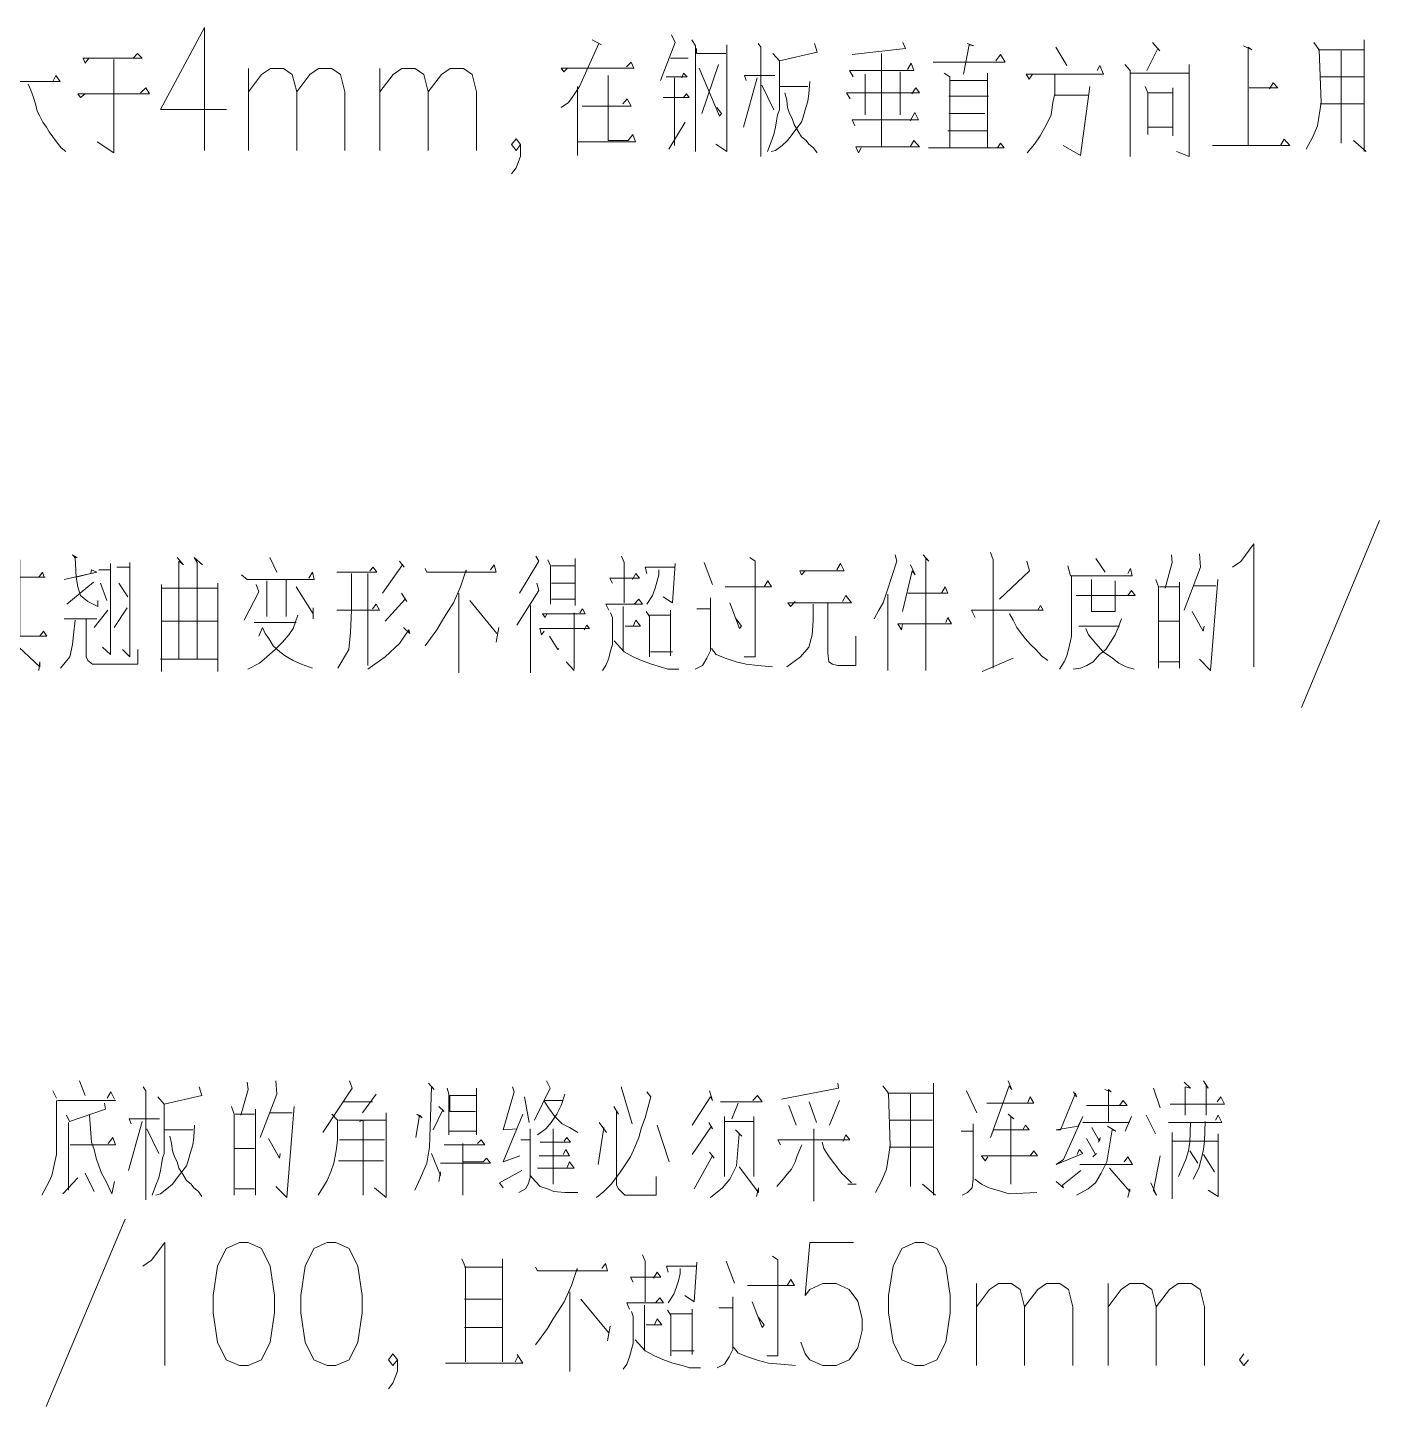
# Model space of a CAD drawing. Header units: millimetres. Extents: x 0 to 829, y 0 to 570.
# Drawn here: x 693.19 to 735.44, y 212.49 to 255.58 of the extents above; entities that cross this region are included whole.
import ezdxf

# ---------------------------------------------------------------- set-up
doc = ezdxf.new("R2010")
doc.units = ezdxf.units.MM

msp = doc.modelspace()

# ---------------------------------------------------------------- linework, layer by layer
at = {"color": 0, "lineweight": 0}
for points in [[(698.725778, 255.580444), (697.353472, 253.022806), (699.410167, 253.022806)], [(698.725778, 255.580444), (698.725778, 251.742222)], [(710.843694, 255.195917), (711.132972, 255.044222), (711.044778, 255.083028), (710.441528, 253.738944), (710.212222, 253.393222), (710.095806, 253.238), (709.8665, 253.086306)], [(713.320194, 255.351139), (713.436611, 255.118306), (712.974472, 253.929444)], [(713.955194, 255.195917), (714.068083, 255.005417), (714.068083, 251.703417)], [(733.530833, 254.889), (734.970167, 254.889), (734.970167, 255.195917), (734.970167, 251.703417), (734.970167, 253.199194), (733.590806, 253.199194), (734.2505, 253.199194), (734.2505, 251.971528), (734.2505, 254.850194), (734.2505, 254.045861), (733.590806, 254.045861), (734.941944, 254.045861)], [(695.106278, 254.620889), (694.993389, 254.465667), (694.933417, 254.620889), (696.778444, 254.620889), (696.633806, 254.772583), (696.489167, 254.620889)], [(714.096306, 254.927806), (714.096306, 254.772583), (715.020583, 254.772583)], [(715.048806, 255.044222), (715.048806, 251.703417), (714.703083, 251.932722)], [(716.026, 255.083028), (716.114194, 254.966611), (716.114194, 251.548194)], [(717.782833, 255.083028), (717.871028, 254.811389), (716.689222, 254.543278), (716.488139, 254.772583)], [(720.548611, 255.118306), (720.633278, 254.927806), (718.964639, 254.737306)], [(719.885389, 254.772583), (719.885389, 251.855111)], [(721.497583, 254.504472), (723.744778, 254.504472), (723.600139, 254.737306), (723.4555, 254.543278)], [(722.562972, 255.083028), (722.764056, 255.005417), (722.619417, 255.044222), (722.446556, 254.119944)], [(725.325222, 254.966611), (725.670944, 254.391583)], [(728.348528, 255.118306), (728.581361, 254.850194), (728.521389, 254.927806), (728.175667, 254.236361)], [(731.198972, 255.005417), (731.460028, 254.889), (731.343611, 254.966611), (731.343611, 251.893917), (730.221778, 251.893917), (732.638306, 251.893917), (732.465444, 252.087944), (732.352556, 251.893917)], [(733.389722, 255.118306), (733.562583, 254.889), (733.619028, 253.238), (733.502611, 252.50775), (733.357972, 252.162028), (733.156889, 251.781028)], [(695.885917, 254.582083), (695.885917, 251.664611), (695.367333, 252.010333)], [(700.094556, 251.742222), (700.094556, 254.299861)], [(700.094556, 253.569611), (700.507306, 254.116417), (700.782472, 254.299861), (701.191694, 254.299861), (701.466861, 254.116417), (701.604444, 253.569611), (701.604444, 251.742222)], [(701.604444, 253.569611), (702.013667, 254.116417), (702.288833, 254.299861), (702.701583, 254.299861), (702.973222, 254.116417), (703.110806, 253.569611), (703.110806, 251.742222)], [(704.207944, 251.742222), (704.207944, 254.299861)], [(704.207944, 253.569611), (704.620694, 254.116417), (704.892333, 254.299861), (705.305083, 254.299861), (705.58025, 254.116417), (705.717833, 253.569611), (705.717833, 251.742222)], [(705.717833, 253.569611), (706.127056, 254.116417), (706.402222, 254.299861), (706.814972, 254.299861), (707.086611, 254.116417), (707.224194, 253.569611), (707.224194, 251.742222)], [(710.067583, 254.313972), (709.951167, 254.197556), (709.8665, 254.313972), (712.138389, 254.313972), (712.053722, 254.504472), (711.909083, 254.352778)], [(713.291972, 254.620889), (713.838778, 254.620889)], [(714.1845, 254.313972), (714.815972, 252.814667), (714.875944, 252.892278), (714.731306, 253.086306)], [(714.78775, 254.430389), (714.269167, 252.892278)], [(716.689222, 254.543278), (716.689222, 253.008694), (716.632778, 252.853472), (716.601028, 252.662972), (716.572806, 252.472472), (716.516361, 252.239639), (716.431694, 252.010333), (716.315278, 251.703417)], [(718.992861, 254.045861), (718.876444, 254.236361), (720.894333, 254.236361), (720.806139, 254.465667), (720.689722, 254.275167)], [(724.605556, 254.119944), (724.492667, 253.96825), (724.404472, 254.119944), (726.824528, 254.119944), (726.708111, 254.391583), (726.623444, 254.236361)], [(727.48775, 254.430389), (727.657083, 254.236361), (727.657083, 251.548194), (727.657083, 254.15875), (729.502111, 254.15875), (729.502111, 254.430389), (729.502111, 251.548194), (729.099944, 251.703417)], [(692.287583, 253.851833), (692.114722, 253.622528), (692.026528, 253.890639), (694.21375, 253.890639), (694.072639, 254.084667), (693.984444, 253.890639)], [(710.385083, 253.738944), (710.385083, 251.587), (710.385083, 252.010333), (712.198361, 252.010333), (712.110167, 252.239639), (711.965528, 252.049139), (711.334056, 252.049139), (711.334056, 254.084667), (711.334056, 253.125111), (710.526194, 253.125111), (712.053722, 253.125111), (711.937306, 253.354417), (711.796194, 253.199194)], [(713.147333, 254.045861), (713.810556, 254.045861), (713.694139, 254.15875), (713.637694, 254.007056)], [(713.408389, 254.007056), (713.408389, 251.893917)], [(715.997778, 254.007056), (715.567389, 252.472472)], [(715.652056, 253.929444), (715.595611, 254.084667), (716.544583, 254.084667)], [(717.638194, 253.890639), (717.609972, 253.506111), (717.58175, 253.276806), (717.493556, 253.008694), (717.437111, 252.779389), (717.380667, 252.624167), (717.236028, 252.433667), (717.091389, 252.239639), (716.94675, 252.049139), (716.773889, 251.893917), (716.572806, 251.742222), (716.431694, 251.703417)], [(719.366806, 254.119944), (719.366806, 252.853472)], [(720.460417, 254.197556), (720.460417, 252.853472)], [(721.843306, 254.15875), (722.016167, 254.045861), (722.016167, 251.819833), (722.016167, 253.929444), (723.194444, 253.929444), (723.194444, 254.15875), (723.194444, 251.819833), (723.194444, 253.432028), (721.987944, 253.432028), (723.226194, 253.432028), (723.138, 253.432028)], [(725.297, 254.119944), (725.297, 253.506111), (725.240556, 253.238), (725.184111, 252.853472), (725.039472, 252.546556), (724.838389, 252.200833), (724.665528, 251.932722), (724.432694, 251.664611)], [(731.371833, 253.700139), (732.264361, 253.700139), (732.12325, 253.851833), (732.006833, 253.661333)], [(693.208333, 253.813028), (693.293, 253.622528), (693.381194, 253.393222), (693.437639, 253.199194), (693.494083, 252.969889), (693.582278, 252.814667), (693.666944, 252.624167), (693.783361, 252.472472), (693.868028, 252.31725), (693.984444, 252.162028), (694.129083, 251.971528), (694.2455, 251.819833), (694.386611, 251.703417)], [(694.993389, 253.506111), (694.84875, 253.393222), (694.760556, 253.506111), (697.00775, 253.506111), (696.891333, 253.700139), (696.718472, 253.544917)], [(713.062667, 253.393222), (713.867, 253.393222), (713.782333, 253.506111), (713.694139, 253.393222)], [(716.142417, 253.77775), (716.516361, 253.008694)], [(716.689222, 253.738944), (717.58175, 253.738944)], [(716.862083, 253.544917), (716.918528, 253.315611), (716.94675, 253.086306), (717.006722, 252.892278), (717.091389, 252.740583), (717.151361, 252.546556), (717.26425, 252.356056), (717.380667, 252.162028), (717.525306, 252.049139), (717.609972, 251.932722), (717.754611, 251.819833), (717.871028, 251.664611)], [(718.904667, 253.354417), (718.791778, 253.544917), (721.067194, 253.544917), (720.950778, 253.700139), (720.834361, 253.506111)], [(725.297, 253.467306), (726.334167, 253.467306)], [(726.390611, 253.738944), (726.104861, 251.587), (725.558056, 251.893917)], [(728.119222, 253.738944), (728.207417, 253.544917), (728.207417, 252.239639), (728.207417, 252.472472), (728.983528, 252.472472), (728.983528, 252.200833), (728.983528, 253.700139), (728.983528, 253.544917), (728.207417, 253.544917)], [(713.235528, 251.781028), (713.750583, 252.624167)], [(719.049306, 252.50775), (718.964639, 252.701778), (721.035444, 252.701778), (720.922556, 252.931083), (720.777917, 252.662972)], [(721.987944, 252.892278), (723.109778, 252.892278)], [(721.959722, 252.356056), (723.194444, 252.356056), (723.194444, 251.819833), (721.352944, 251.819833), (723.713028, 251.819833), (723.600139, 251.971528), (723.511944, 251.819833)], [(708.5965, 251.925667), (708.458917, 251.742222), (708.321333, 251.925667), (708.458917, 252.105583), (708.5965, 251.925667), (708.5965, 251.558778), (708.458917, 251.191889), (708.321333, 251.011972)], [(719.250389, 251.819833), (719.165722, 251.664611), (719.077528, 251.855111), (721.067194, 251.855111), (720.894333, 252.049139), (720.777917, 251.855111)], [(735.030139, 251.703417), (734.627972, 252.049139)], [(735.442889, 240.174639), (733.008722, 234.325583)], [(730.846194, 238.710611), (731.114306, 238.894056), (731.52, 239.440861), (731.52, 235.602639)], [(692.068861, 238.98225), (692.209972, 238.865833), (692.097083, 238.752944), (692.097083, 238.98225), (692.097083, 236.562194), (692.097083, 238.407222), (691.444444, 238.407222), (693.744556, 238.407222), (692.947278, 238.407222), (692.947278, 238.943444), (692.947278, 236.562194), (692.947278, 237.828667), (692.068861, 237.828667), (692.068861, 237.14075), (692.947278, 237.14075), (692.947278, 236.562194), (691.388, 236.562194), (693.801, 236.562194), (693.688111, 236.717417), (693.575222, 236.562194)], [(694.34075, 238.329611), (695.363806, 238.558917), (695.194472, 238.636528), (695.16625, 238.520111), (694.711167, 238.407222), (694.682944, 239.021056), (694.59475, 239.098667), (694.739389, 239.021056), (694.654722, 239.021056), (694.682944, 239.021056), (694.711167, 238.407222), (694.767611, 238.100306), (694.852278, 237.828667), (695.078056, 237.638167), (695.392028, 237.482944), (695.392028, 237.676972)], [(695.42025, 238.636528), (695.790667, 238.636528), (695.790667, 238.827028), (695.790667, 235.987167), (695.533139, 236.216472)], [(695.988222, 238.714139), (696.386861, 238.714139), (696.386861, 238.865833), (696.386861, 235.909556), (696.157556, 236.142389)], [(697.865, 239.021056), (698.062556, 238.788222), (697.921444, 238.904639), (697.921444, 235.835472), (697.353472, 235.835472), (699.142056, 235.835472), (699.142056, 235.450944), (699.142056, 238.213194), (699.142056, 238.0615), (697.381694, 238.0615), (697.381694, 238.174389), (697.381694, 235.450944), (697.381694, 237.024333), (699.142056, 237.024333), (698.489417, 237.024333), (698.489417, 235.835472), (698.489417, 238.865833), (698.40475, 239.021056), (698.65875, 238.788222)], [(700.761306, 239.021056), (700.987083, 238.558917)], [(704.821778, 238.904639), (704.966417, 238.714139), (704.909972, 238.788222), (704.282028, 237.906278)], [(705.619056, 238.675333), (705.6755, 238.558917), (707.8345, 238.558917), (707.778056, 238.788222), (707.665167, 238.636528)], [(709.083333, 239.059861), (709.171528, 238.904639), (708.571806, 237.906278)], [(709.45375, 238.943444), (709.538417, 238.752944), (709.538417, 237.560556)], [(709.566639, 238.752944), (710.307472, 238.752944)], [(710.307472, 238.98225), (710.307472, 237.52175)], [(711.753861, 239.059861), (711.838528, 238.865833), (711.838528, 237.599361)], [(713.429556, 238.827028), (713.344889, 237.599361), (713.062667, 237.793389)], [(714.339722, 238.865833), (714.59725, 238.174389)], [(715.761417, 239.021056), (715.93075, 238.904639), (715.93075, 235.909556), (715.588556, 235.909556)], [(717.493556, 238.597722), (717.380667, 238.481306), (717.324222, 238.597722), (718.714167, 238.597722), (718.601278, 238.827028), (718.488389, 238.636528)], [(720.305194, 239.098667), (720.361639, 238.904639), (720.051194, 237.945083), (719.934778, 237.599361), (719.793667, 237.370056), (719.652556, 237.101944)], [(720.7885, 238.788222), (720.929611, 238.481306), (720.844944, 238.597722), (720.5345, 237.33125)], [(721.187139, 239.098667), (721.356472, 238.904639), (721.271806, 238.98225), (721.271806, 235.48975)], [(723.289694, 239.17275), (723.374361, 238.943444), (723.374361, 235.563833)], [(724.425639, 238.904639), (724.510306, 238.597722), (723.571917, 237.715778)], [(725.702694, 238.752944), (725.787361, 238.446028), (727.720583, 238.446028), (727.664139, 238.675333), (727.579472, 238.520111)], [(726.584639, 238.98225), (726.866861, 238.558917)], [(728.941194, 239.098667), (728.969417, 238.865833), (728.743639, 238.0615)], [(729.823139, 239.133944), (729.851361, 238.714139), (729.339833, 237.370056)], [(693.547, 238.407222), (693.659889, 238.558917), (693.716333, 238.407222)], [(699.879361, 238.481306), (700.052222, 238.329611), (702.154778, 238.329611), (702.094806, 238.558917), (701.981917, 238.368417)], [(701.272833, 238.329611), (701.272833, 237.176028)], [(702.863861, 238.558917), (704.112694, 238.558917), (703.999806, 238.714139), (703.886917, 238.597722)], [(703.318944, 238.520111), (703.318944, 237.370056), (703.290722, 236.678611), (703.234278, 236.142389), (702.892083, 235.563833)], [(703.830472, 235.641444), (703.830472, 238.520111)], [(706.896111, 238.558917), (706.896111, 238.636528), (706.726778, 238.100306), (706.501, 237.599361), (706.328139, 237.33125), (706.158806, 237.063139), (705.989472, 236.756222), (705.788389, 236.488111), (705.619056, 236.255278)], [(711.471639, 238.213194), (711.386972, 238.368417), (712.321833, 238.368417), (712.208944, 238.520111), (712.096056, 238.329611)], [(712.551139, 238.520111), (712.494694, 238.714139), (713.401333, 238.714139)], [(712.918028, 238.636528), (712.918028, 238.481306), (712.861583, 238.252), (712.805139, 238.0615), (712.720472, 237.828667), (712.551139, 237.560556)], [(725.815583, 238.446028), (725.815583, 236.562194), (725.787361, 236.4105), (725.730917, 236.142389), (725.674472, 235.948361), (725.589806, 235.757861), (725.448694, 235.525028)], [(726.443528, 238.329611), (726.443528, 237.33125), (727.180833, 237.33125), (727.180833, 238.290806)], [(728.457889, 238.329611), (728.542556, 238.100306), (728.542556, 235.563833)], [(730.391111, 238.329611), (730.161806, 235.48975), (729.823139, 235.835472)], [(695.250917, 238.252), (694.425417, 237.560556)], [(695.476694, 238.213194), (695.67425, 237.676972)], [(696.044667, 238.213194), (696.330417, 237.793389)], [(700.334444, 238.174389), (700.419111, 237.945083), (699.964028, 237.063139)], [(700.676639, 238.290806), (700.676639, 237.176028)], [(701.583278, 238.100306), (702.123028, 237.253639)], [(704.88175, 237.906278), (705.051083, 237.638167), (704.994639, 237.715778), (704.370222, 237.024333)], [(706.670333, 237.906278), (706.670333, 235.412139)], [(709.111556, 238.213194), (709.171528, 237.983889), (708.487139, 236.907917)], [(709.566639, 238.213194), (710.307472, 238.213194)], [(714.992361, 238.100306), (716.442278, 238.100306), (716.329389, 238.290806), (716.2165, 238.100306)], [(720.703833, 237.906278), (721.952667, 237.906278), (721.868, 238.100306), (721.755111, 237.906278)], [(725.960222, 237.828667), (727.80525, 237.828667), (727.692361, 237.983889), (727.579472, 237.828667)], [(728.570778, 238.100306), (729.1705, 238.100306)], [(729.198722, 238.252), (729.198722, 235.563833)], [(729.650278, 238.135583), (730.334667, 238.135583)], [(702.863861, 237.370056), (704.197361, 237.370056), (704.084472, 237.560556), (703.971583, 237.408861)], [(707.012528, 237.676972), (707.862722, 236.639806)], [(708.914, 237.52175), (708.914, 235.412139)], [(709.566639, 237.715778), (710.307472, 237.715778)], [(711.35875, 237.370056), (711.270556, 237.560556), (712.410028, 237.560556), (712.293611, 237.715778), (712.1525, 237.560556)], [(711.810306, 237.482944), (711.810306, 236.103583)], [(714.537278, 237.754583), (714.537278, 236.371694), (714.537278, 236.103583), (714.424389, 235.87075), (714.283278, 235.641444), (714.0575, 235.525028)], [(715.137, 237.599361), (715.447444, 236.795028), (715.503889, 236.869111), (715.334556, 237.101944)], [(717.747556, 237.560556), (717.747556, 237.024333), (717.719333, 236.601), (717.606444, 236.216472), (717.352444, 235.909556), (716.925583, 235.602639)], [(717.179583, 237.638167), (717.038472, 237.482944), (716.953806, 237.599361), (718.943472, 237.599361), (718.770611, 237.828667), (718.657722, 237.638167)], [(718.202639, 237.599361), (718.202639, 236.025972), (718.230861, 235.757861), (718.347278, 235.68025), (718.516611, 235.641444), (719.084583, 235.641444), (719.084583, 236.562194)], [(720.079417, 237.867472), (720.079417, 235.48975)], [(722.806389, 237.14075), (722.6935, 237.370056), (724.937167, 237.370056), (724.8525, 237.52175), (724.764306, 237.370056)], [(694.682944, 237.063139), (694.6265, 236.601), (694.59475, 236.294083), (694.510083, 235.909556), (694.227861, 235.563833)], [(694.34075, 237.101944), (695.363806, 237.101944), (695.021611, 237.101944), (695.021611, 235.909556), (695.078056, 235.796667), (695.222694, 235.68025), (696.640861, 235.68025), (696.640861, 236.142389)], [(695.279139, 236.830306), (695.706, 237.370056)], [(695.903556, 236.830306), (696.302194, 237.447667)], [(701.64325, 237.214833), (701.498611, 236.795028), (701.3575, 236.601), (701.159944, 236.371694), (700.930639, 236.142389), (700.676639, 235.909556), (700.447333, 235.719056), (700.080444, 235.525028)], [(702.123028, 237.447667), (702.123028, 237.101944)], [(709.425528, 237.253639), (709.369083, 237.14075), (709.284417, 237.253639), (710.617917, 237.253639), (710.53325, 237.408861), (710.448583, 237.292444)], [(710.27925, 237.292444), (710.27925, 235.525028)], [(711.415194, 237.292444), (711.471639, 237.14075), (711.471639, 236.4105), (711.471639, 236.294083), (711.415194, 236.103583), (711.35875, 235.87075), (711.270556, 235.641444), (711.157667, 235.48975)], [(711.870278, 236.869111), (712.350056, 236.869111), (712.208944, 237.063139), (712.124278, 236.869111)], [(712.522917, 237.33125), (712.635806, 237.176028), (712.635806, 236.064778)], [(712.635806, 237.214833), (713.288444, 237.214833)], [(713.288444, 237.370056), (713.288444, 235.948361)], [(714.113944, 237.408861), (714.537278, 237.408861)], [(720.5345, 236.946722), (720.506278, 236.756222), (720.389861, 236.946722), (722.065556, 236.946722), (721.952667, 237.14075), (721.896222, 236.985528)], [(723.885889, 237.253639), (723.998778, 237.063139), (724.111667, 236.830306), (724.224556, 236.678611), (724.369194, 236.488111), (724.538528, 236.294083), (724.707861, 236.142389), (724.880722, 235.948361), (725.078278, 235.796667)], [(727.378389, 237.101944), (727.2655, 236.795028), (727.180833, 236.601), (727.039722, 236.371694), (726.895083, 236.142389), (726.697528, 235.987167), (726.499972, 235.757861), (726.298889, 235.641444), (726.101333, 235.563833), (725.872028, 235.525028)], [(728.542556, 237.024333), (729.1705, 237.024333)], [(729.593833, 237.33125), (729.936028, 236.717417), (729.96425, 236.869111)], [(700.278, 236.985528), (701.583278, 236.985528)], [(700.535528, 236.830306), (700.419111, 236.562194)], [(700.535528, 236.830306), (700.620194, 236.639806), (700.733083, 236.488111), (700.874194, 236.255278), (701.075278, 236.064778), (701.244611, 235.948361), (701.498611, 235.796667), (701.756139, 235.68025), (702.094806, 235.563833)], [(704.938194, 236.830306), (705.13575, 236.639806), (705.107528, 236.756222), (704.821778, 236.332889), (704.370222, 235.909556), (703.830472, 235.525028)], [(707.919167, 236.830306), (707.8345, 236.371694)], [(709.340861, 236.717417), (709.256194, 236.601), (709.19975, 236.795028), (710.759028, 236.795028), (710.674361, 236.907917), (710.589694, 236.756222)], [(726.044889, 236.869111), (727.321944, 236.869111)], [(726.270667, 236.795028), (726.355333, 236.601), (726.584639, 236.332889), (726.810417, 236.064778), (727.096167, 235.87075), (727.293722, 235.719056), (727.523028, 235.602639), (727.777028, 235.525028)], [(692.749722, 236.371694), (693.575222, 235.602639), (693.575222, 235.757861), (693.547, 235.48975)], [(709.510194, 236.562194), (709.767722, 236.142389), (709.795944, 236.177667)], [(711.528083, 236.4105), (711.838528, 236.064778), (712.124278, 235.909556), (712.378278, 235.796667), (712.69225, 235.68025), (712.978, 235.602639), (713.203778, 235.525028), (713.545972, 235.525028)], [(714.569028, 236.177667), (714.710139, 235.987167), (714.992361, 235.87075), (715.334556, 235.757861), (715.648528, 235.68025), (716.015417, 235.641444), (716.4705, 235.602639)], [(710.27925, 235.48975), (710.021722, 235.757861)], [(712.635806, 236.064778), (712.635806, 235.909556)], [(712.664028, 236.064778), (713.344889, 236.064778)], [(723.032167, 235.450944), (723.998778, 235.87075)], [(728.570778, 235.757861), (729.1705, 235.757861)], [(694.817, 222.659222), (694.989861, 222.200611)], [(696.803139, 222.468722), (696.891333, 222.352306), (696.891333, 218.937417)], [(698.559972, 222.468722), (698.644639, 222.200611), (697.466361, 221.9325), (697.265278, 222.161806)], [(700.05575, 222.620417), (700.0875, 222.391111), (699.854667, 221.586778)], [(700.948278, 222.659222), (700.980028, 222.239417), (700.461444, 220.895333)], [(703.251917, 222.659222), (703.340111, 222.429917), (702.419361, 221.047028)], [(705.728417, 222.585139), (705.901278, 222.391111), (705.816611, 222.468722), (705.756639, 220.588417), (705.671972, 220.087472), (705.470889, 219.628861), (705.298028, 219.244333)], [(706.303444, 222.429917), (706.363417, 222.239417), (706.363417, 220.969417), (706.363417, 221.085833), (707.227722, 221.085833), (707.227722, 220.969417), (707.227722, 222.429917), (707.227722, 222.200611), (706.391639, 222.200611), (706.391639, 221.699667), (707.195972, 221.699667)], [(708.349556, 222.468722), (708.406, 222.3135), (708.060278, 221.124639), (708.494194, 221.163444)], [(709.414944, 222.659222), (709.531361, 222.429917), (709.041, 221.431556)], [(711.746806, 222.468722), (712.092528, 221.315139)], [(718.513083, 222.585139), (718.541306, 222.429917), (716.75625, 222.084194)], [(719.924194, 222.507528), (720.097056, 222.274694), (720.1535, 220.627222), (720.037083, 219.896972), (719.895972, 219.55125), (719.694889, 219.166722)], [(720.068833, 222.274694), (721.508167, 222.274694), (721.508167, 222.585139), (721.508167, 219.089111), (721.508167, 220.588417), (720.125278, 220.588417), (720.7885, 220.588417), (720.7885, 219.357222), (720.7885, 222.239417), (720.7885, 221.431556), (720.125278, 221.431556), (721.479944, 221.431556)], [(723.840028, 222.659222), (723.952917, 222.391111), (723.86825, 222.507528), (723.293222, 220.895333), (723.377889, 221.124639), (724.499722, 221.124639), (724.386833, 221.279861), (724.298639, 221.124639)], [(726.863333, 222.391111), (727.064417, 222.3135), (726.976222, 222.391111), (726.976222, 221.39275), (726.976222, 221.893694), (726.284778, 221.893694), (727.554778, 221.893694), (727.438361, 222.045389), (727.321944, 221.893694)], [(728.387333, 222.429917), (728.588417, 221.816083)], [(729.339833, 222.620417), (729.540917, 222.429917), (729.368056, 222.468722), (729.368056, 221.586778)], [(729.943083, 222.659222), (730.087722, 222.429917), (730.02775, 222.546333), (730.02775, 221.586778)], [(694.097333, 222.045389), (694.097333, 220.627222), (694.097333, 220.355583), (694.040889, 220.126278), (694.009139, 219.935778), (693.952694, 219.702944), (693.868028, 219.512444), (693.635194, 219.089111)], [(693.980917, 222.352306), (694.097333, 222.123)], [(694.125556, 222.045389), (695.938833, 222.045389)], [(695.593111, 221.967778), (695.624861, 221.777278), (694.4995, 221.39275), (694.414833, 221.586778)], [(695.910611, 222.084194), (695.794194, 222.3135), (695.681306, 222.123)], [(703.079056, 222.006583), (703.971583, 222.006583)], [(704.088, 222.239417), (703.657611, 221.660861)], [(708.7235, 222.161806), (708.868139, 221.353944)], [(709.989972, 222.239417), (709.873556, 221.893694), (709.732444, 221.622056), (709.559583, 221.353944), (709.386722, 221.163444), (709.125667, 220.969417)], [(709.32675, 222.045389), (709.933528, 222.045389)], [(709.32675, 222.045389), (709.471389, 221.816083), (709.672472, 221.547972), (709.905306, 221.315139), (710.134611, 221.20225), (710.392139, 221.047028)], [(712.551139, 222.3135), (712.667556, 222.161806), (712.582889, 221.816083), (712.494694, 221.509167), (712.378278, 221.20225), (712.293611, 220.895333), (712.177194, 220.588417), (712.036083, 220.2815), (711.831472, 219.974583), (711.690361, 219.780556), (711.429306, 219.434833), (711.2, 219.205528), (710.970694, 219.015028)], [(714.509056, 222.352306), (714.59725, 222.045389), (714.540806, 222.161806), (713.96225, 221.279861)], [(714.854778, 222.006583), (716.153, 222.006583), (716.008361, 222.200611), (715.863722, 222.045389)], [(715.401583, 221.967778), (715.2005, 221.470361)], [(717.620556, 222.006583), (717.849861, 221.353944)], [(718.569528, 222.045389), (718.252028, 221.279861)], [(722.541806, 222.352306), (722.859306, 221.660861)], [(723.176806, 221.967778), (724.644361, 221.967778), (724.531472, 222.161806), (724.443278, 221.967778)], [(725.882611, 222.3135), (725.970806, 222.161806), (725.942583, 222.274694), (725.480444, 221.124639), (725.335806, 221.124639), (726.02725, 221.241056), (726.171889, 221.547972), (725.565111, 220.203889), (725.335806, 220.048667), (726.171889, 220.394389), (726.055472, 220.510806), (725.999028, 220.355583)], [(728.905917, 221.9325), (730.606306, 221.9325), (730.489889, 222.161806), (730.373472, 222.006583)], [(695.1345, 221.586778), (695.190944, 220.740111), (695.279139, 220.510806), (695.335583, 220.242694), (695.42025, 220.009861), (695.508444, 219.780556), (695.653083, 219.512444), (695.825944, 219.127917), (695.910611, 219.512444)], [(697.466361, 221.9325), (697.466361, 220.394389), (697.409917, 220.242694), (697.378167, 220.048667), (697.349944, 219.858167), (697.2935, 219.628861), (697.205306, 219.396028), (697.092417, 219.089111)], [(699.568917, 221.854889), (699.653583, 221.622056), (699.653583, 219.089111)], [(699.681806, 221.622056), (700.288583, 221.622056)], [(700.316806, 221.777278), (700.316806, 219.089111)], [(700.775417, 221.660861), (701.466861, 221.660861)], [(701.526833, 221.854889), (701.294, 219.015028), (700.948278, 219.357222)], [(702.705111, 221.622056), (702.877972, 221.431556), (702.877972, 220.817722), (702.84975, 220.549611), (702.821528, 220.355583), (702.765083, 220.087472), (702.676889, 219.819361), (702.560472, 219.55125), (702.447583, 219.357222), (702.274722, 219.089111)], [(702.906194, 221.431556), (704.4055, 221.431556), (704.4055, 221.660861), (704.4055, 219.015028), (704.031556, 219.321944)], [(705.354472, 221.622056), (705.527333, 221.509167), (705.442667, 221.586778), (705.32625, 220.895333)], [(706.045917, 221.854889), (706.218778, 221.699667), (706.162333, 221.738472), (705.873056, 221.124639)], [(708.667056, 221.622056), (708.060278, 220.126278), (708.578861, 220.316778)], [(711.5175, 221.854889), (711.658611, 221.622056)], [(711.602167, 221.738472), (711.602167, 219.396028), (711.658611, 219.283139), (711.863222, 219.089111), (712.840417, 219.089111), (712.840417, 219.667667)], [(714.971194, 219.667667), (714.971194, 221.547972), (714.971194, 221.39275), (715.891944, 221.39275), (715.891944, 221.547972), (715.891944, 219.667667)], [(716.985556, 221.893694), (717.218389, 221.279861)], [(723.840028, 221.622056), (724.012889, 221.470361), (723.924694, 221.547972), (723.924694, 219.434833)], [(726.171889, 221.353944), (727.611222, 221.353944), (727.695889, 221.547972), (727.494806, 221.085833)], [(728.158028, 221.586778), (728.447306, 221.008222)], [(728.849472, 221.353944), (730.518111, 221.353944), (730.405222, 221.586778), (730.317028, 221.431556)], [(694.471278, 221.353944), (694.471278, 219.244333)], [(696.774917, 221.39275), (696.344528, 219.858167)], [(696.429194, 221.315139), (696.37275, 221.470361), (697.321722, 221.470361)], [(696.919556, 221.163444), (697.2935, 220.394389)], [(698.415333, 221.279861), (698.387111, 220.895333), (698.358889, 220.6625), (698.270694, 220.394389), (698.21425, 220.165083), (698.157806, 220.009861), (698.013167, 219.819361), (697.868528, 219.628861), (697.723889, 219.434833), (697.551028, 219.283139), (697.349944, 219.127917), (697.205306, 219.089111)], [(697.466361, 221.124639), (698.358889, 221.124639)], [(703.569417, 221.39275), (703.685833, 221.431556), (703.685833, 219.089111)], [(708.896361, 221.163444), (708.896361, 219.628861), (708.839917, 219.434833), (708.751722, 219.283139), (708.550639, 219.166722)], [(709.616028, 221.163444), (709.616028, 219.434833)], [(711.2, 221.20225), (711.027139, 220.048667)], [(711.055361, 221.353944), (711.284667, 221.047028)], [(712.868639, 221.279861), (713.242583, 220.126278)], [(714.480833, 221.353944), (714.59725, 221.163444), (714.569028, 221.241056), (713.96225, 220.355583)], [(715.316917, 221.124639), (715.518, 220.934139), (715.433333, 221.008222), (715.345139, 220.009861), (715.144056, 219.590056), (714.91475, 219.321944), (714.540806, 219.015028)], [(717.765194, 221.163444), (717.765194, 218.898611)], [(722.372472, 221.085833), (722.746417, 221.085833), (722.746417, 221.315139), (722.746417, 219.590056), (722.714667, 219.321944), (722.573556, 219.166722), (722.400694, 219.089111)], [(726.948, 221.241056), (727.209056, 221.085833), (727.092639, 221.124639), (726.919778, 220.126278), (726.746917, 219.780556), (726.574056, 219.473639), (726.34475, 219.283139), (725.970806, 219.089111)], [(726.457639, 221.20225), (726.690472, 220.778917), (726.718694, 220.895333), (726.66225, 220.740111)], [(729.540917, 221.353944), (729.512694, 220.740111), (729.480944, 220.472), (729.396278, 220.203889), (729.166972, 219.667667)], [(729.999528, 221.39275), (729.971306, 220.778917), (729.943083, 220.510806), (729.886639, 220.242694), (729.798444, 219.935778), (729.625583, 219.590056)], [(694.527722, 220.6625), (695.938833, 220.6625), (695.854167, 220.895333), (695.709528, 220.701306)], [(697.639222, 220.934139), (697.695667, 220.701306), (697.723889, 220.472), (697.783861, 220.2815), (697.868528, 220.126278), (697.924972, 219.935778), (698.041389, 219.74175), (698.157806, 219.55125), (698.302444, 219.434833), (698.387111, 219.321944), (698.53175, 219.205528), (698.644639, 219.050306)], [(700.718972, 220.856528), (701.064694, 220.242694), (701.092917, 220.394389)], [(702.937944, 220.817722), (704.345528, 220.817722)], [(706.102361, 220.087472), (707.658111, 220.087472), (707.541694, 220.242694), (707.428806, 220.126278), (706.793806, 220.126278), (706.793806, 220.701306), (706.793806, 219.089111)], [(706.218778, 220.6625), (707.48525, 220.6625), (707.368833, 220.817722), (707.255944, 220.701306)], [(708.607083, 220.817722), (708.896361, 220.817722)], [(709.213861, 220.740111), (710.162833, 220.740111), (710.046417, 220.895333), (709.96175, 220.778917)], [(717.39125, 220.6625), (717.331278, 220.510806), (717.246611, 220.316778), (717.186639, 220.126278), (717.07375, 219.896972), (716.929111, 219.74175), (716.812694, 219.590056), (716.611611, 219.357222)], [(716.728028, 220.6625), (716.639833, 220.817722), (718.887028, 220.817722), (718.770611, 220.969417), (718.685944, 220.778917)], [(718.022722, 220.740111), (718.079167, 220.549611), (718.223806, 220.316778), (718.340222, 220.165083), (718.484861, 219.974583), (718.6295, 219.780556), (718.742389, 219.667667), (718.943472, 219.473639)], [(726.284778, 220.856528), (726.574056, 220.355583), (726.602278, 220.394389), (726.489389, 220.2815)], [(728.965889, 218.976222), (728.965889, 221.047028), (728.965889, 220.778917), (730.405222, 220.778917), (730.405222, 221.008222), (730.405222, 219.050306), (730.087722, 219.244333)], [(699.653583, 220.549611), (700.288583, 220.549611)], [(705.816611, 220.394389), (706.102361, 219.702944), (706.102361, 219.819361), (706.045917, 219.512444)], [(709.185639, 220.316778), (710.134611, 220.316778), (710.018194, 220.510806), (709.933528, 220.355583)], [(714.509056, 220.433194), (714.653694, 220.242694), (714.59725, 220.316778), (714.022222, 219.283139)], [(723.205028, 220.2815), (723.120361, 220.165083), (723.003944, 220.316778), (724.760778, 220.316778), (724.644361, 220.472), (724.531472, 220.316778)], [(726.083694, 220.048667), (727.727639, 220.048667), (727.583, 220.2815), (727.466583, 220.126278)], [(728.302667, 219.473639), (728.475528, 219.089111), (728.387333, 219.244333), (728.588417, 220.316778)], [(729.512694, 220.472), (729.770222, 220.087472)], [(729.943083, 220.355583), (730.288806, 219.819361)], [(702.906194, 220.165083), (704.317306, 220.165083)], [(708.060278, 219.321944), (707.947389, 219.473639), (708.638833, 219.858167)], [(709.125667, 219.935778), (710.27925, 219.935778), (710.134611, 220.126278), (710.046417, 219.935778)], [(715.433333, 219.974583), (716.036583, 219.166722), (716.036583, 219.321944), (715.980139, 219.050306)], [(725.335806, 219.512444), (725.565111, 219.321944), (725.536889, 219.396028), (726.115444, 219.858167)], [(727.007972, 219.935778), (727.639444, 219.205528), (727.639444, 219.283139), (727.583, 219.015028)], [(694.298417, 219.127917), (694.760556, 219.628861)], [(694.989861, 219.780556), (695.279139, 219.205528)], [(708.896361, 219.702944), (709.069222, 219.512444), (709.213861, 219.357222), (709.443167, 219.283139), (709.64425, 219.205528), (709.989972, 219.166722), (710.392139, 219.166722)], [(718.830583, 219.434833), (719.088111, 219.434833)], [(721.564611, 219.089111), (721.162444, 219.434833)], [(722.802861, 219.590056), (723.003944, 219.434833), (723.23325, 219.321944), (723.494306, 219.244333), (723.86825, 219.127917), (724.732556, 219.166722)], [(699.681806, 219.283139), (700.288583, 219.283139)], [(696.249278, 218.334167), (693.779833, 212.485111)], [(696.796083, 216.870139), (697.07125, 217.053583), (697.484, 217.603917), (697.484, 213.762167)], [(712.410028, 217.219389), (712.498222, 217.025361), (712.498222, 215.758889)], [(719.006972, 217.603917), (717.638194, 217.603917), (717.500611, 215.956444), (717.638194, 216.139889), (718.047417, 216.323333), (718.460167, 216.323333), (718.872917, 216.139889), (719.144556, 215.773), (719.282139, 215.226194), (719.282139, 214.859306), (719.144556, 214.3125), (718.872917, 213.945611), (718.460167, 213.762167), (718.047417, 213.762167), (717.638194, 213.945611), (717.500611, 214.129056), (717.363028, 214.495944)], [(706.769111, 217.102972), (706.882, 216.834861), (706.882, 213.878583), (706.882, 215.8365), (708.007361, 215.8365), (706.853778, 215.8365)], [(706.853778, 216.834861), (708.035583, 216.834861), (708.035583, 217.102972), (708.035583, 213.878583), (708.035583, 214.954556), (706.853778, 214.954556)], [(709.07275, 216.834861), (709.129194, 216.718444), (711.316417, 216.718444), (711.259972, 216.951278), (711.143556, 216.796056)], [(710.367444, 216.718444), (710.367444, 216.796056), (710.194583, 216.259833), (709.965278, 215.758889), (709.792417, 215.490778), (709.619556, 215.222667), (709.446694, 214.91575), (709.245611, 214.647639), (709.07275, 214.414806)], [(713.217889, 216.679639), (713.161444, 216.873667), (714.082194, 216.873667)], [(713.591833, 216.796056), (713.591833, 216.644361), (713.535389, 216.411528), (713.475417, 216.221028), (713.39075, 215.991722), (713.217889, 215.720083)], [(714.110417, 216.990083), (714.022222, 215.758889), (713.736472, 215.952917)], [(715.031167, 217.025361), (715.288694, 216.337444)], [(716.4705, 217.180583), (716.643361, 217.064167), (716.643361, 214.069083), (716.297639, 214.069083)], [(712.124278, 216.372722), (712.036083, 216.527944), (712.988583, 216.527944), (712.872167, 216.679639), (712.75575, 216.489139)], [(715.694389, 216.259833), (717.161944, 216.259833), (717.045528, 216.450333), (716.932639, 216.259833)], [(710.138139, 216.065806), (710.138139, 213.571667)], [(715.23225, 215.914111), (715.23225, 214.531222), (715.23225, 214.263111), (715.115833, 214.033806), (714.974722, 213.800972), (714.741889, 213.688083)], [(722.848722, 213.762167), (722.848722, 216.323333)], [(722.848722, 215.593083), (723.257944, 216.139889), (723.533111, 216.323333), (723.945861, 216.323333), (724.2175, 216.139889), (724.355083, 215.593083), (724.355083, 213.762167)], [(724.355083, 215.593083), (724.767833, 216.139889), (725.039472, 216.323333), (725.452222, 216.323333), (725.727389, 216.139889), (725.864972, 215.593083), (725.864972, 213.762167)], [(726.962111, 213.762167), (726.962111, 216.323333)], [(726.962111, 215.593083), (727.371333, 216.139889), (727.6465, 216.323333), (728.055722, 216.323333), (728.330889, 216.139889), (728.468472, 215.593083), (728.468472, 213.762167)], [(728.468472, 215.593083), (728.881222, 216.139889), (729.152861, 216.323333), (729.565611, 216.323333), (729.840778, 216.139889), (729.978361, 215.593083), (729.978361, 213.762167)], [(710.480333, 215.8365), (711.344639, 214.799333)], [(712.007861, 215.529583), (711.923194, 215.720083), (713.07325, 215.720083), (712.956833, 215.875306), (712.815722, 215.720083)], [(712.47, 215.646), (712.47, 214.263111)], [(713.189667, 215.490778), (713.302556, 215.339083), (713.302556, 214.224306)], [(713.965778, 215.529583), (713.965778, 214.107889)], [(714.801861, 215.568389), (715.23225, 215.568389)], [(715.839028, 215.758889), (716.153, 214.954556), (716.212972, 215.032167), (716.040111, 215.261472)], [(712.064306, 215.451972), (712.124278, 215.300278), (712.124278, 214.570028), (712.124278, 214.453611), (712.064306, 214.263111), (712.007861, 214.033806), (711.923194, 213.800972), (711.806778, 213.649278)], [(712.526444, 215.032167), (713.016806, 215.032167), (712.872167, 215.222667), (712.783972, 215.032167)], [(713.302556, 215.374361), (713.965778, 215.374361)], [(711.404611, 214.993361), (711.316417, 214.531222)], [(712.180722, 214.570028), (712.498222, 214.224306), (712.783972, 214.069083), (713.045028, 213.956194), (713.362528, 213.839778), (713.648278, 213.762167), (713.881111, 213.688083), (714.223306, 213.688083)], [(713.302556, 214.224306), (713.302556, 214.069083)], [(713.330778, 214.224306), (714.022222, 214.224306)], [(715.260472, 214.340722), (715.405111, 214.146694), (715.694389, 214.033806), (716.040111, 213.917389), (716.354083, 213.839778), (716.731556, 213.800972), (717.190167, 213.762167)], [(704.751222, 213.945611), (704.613639, 213.762167), (704.476056, 213.945611), (704.613639, 214.129056), (704.751222, 213.945611), (704.751222, 213.58225), (704.613639, 213.215361), (704.476056, 213.031917)], [(706.250528, 213.839778), (708.667056, 213.839778), (708.494194, 214.107889)], [(708.525944, 214.069083), (708.43775, 213.878583)], [(731.209556, 214.129056), (731.071972, 213.945611), (731.209556, 213.762167), (731.347139, 213.945611)]]:
    msp.add_lwpolyline(points, dxfattribs=at)
for points in [[(699.812333, 217.603917), (699.403111, 217.420472), (699.127944, 216.870139), (698.990361, 215.956444), (698.990361, 215.409639), (699.127944, 214.495944), (699.403111, 213.945611), (699.812333, 213.762167), (700.0875, 213.762167), (700.50025, 213.945611), (700.775417, 214.495944), (700.909472, 215.409639), (700.909472, 215.956444), (700.775417, 216.870139), (700.50025, 217.420472), (700.0875, 217.603917)], [(702.556944, 217.603917), (702.144194, 217.420472), (701.869028, 216.870139), (701.734972, 215.956444), (701.734972, 215.409639), (701.869028, 214.495944), (702.144194, 213.945611), (702.556944, 213.762167), (702.828583, 213.762167), (703.241333, 213.945611), (703.5165, 214.495944), (703.654083, 215.409639), (703.654083, 215.956444), (703.5165, 216.870139), (703.241333, 217.420472), (702.828583, 217.603917)], [(720.929611, 217.603917), (720.516861, 217.420472), (720.241694, 216.870139), (720.104111, 215.956444), (720.104111, 215.409639), (720.241694, 214.495944), (720.516861, 213.945611), (720.929611, 213.762167), (721.20125, 213.762167), (721.614, 213.945611), (721.889167, 214.495944), (722.023222, 215.409639), (722.023222, 215.956444), (721.889167, 216.870139), (721.614, 217.420472), (721.20125, 217.603917)]]:
    msp.add_lwpolyline(points, close=True, dxfattribs=at)

doc.saveas('drawing.dxf')
